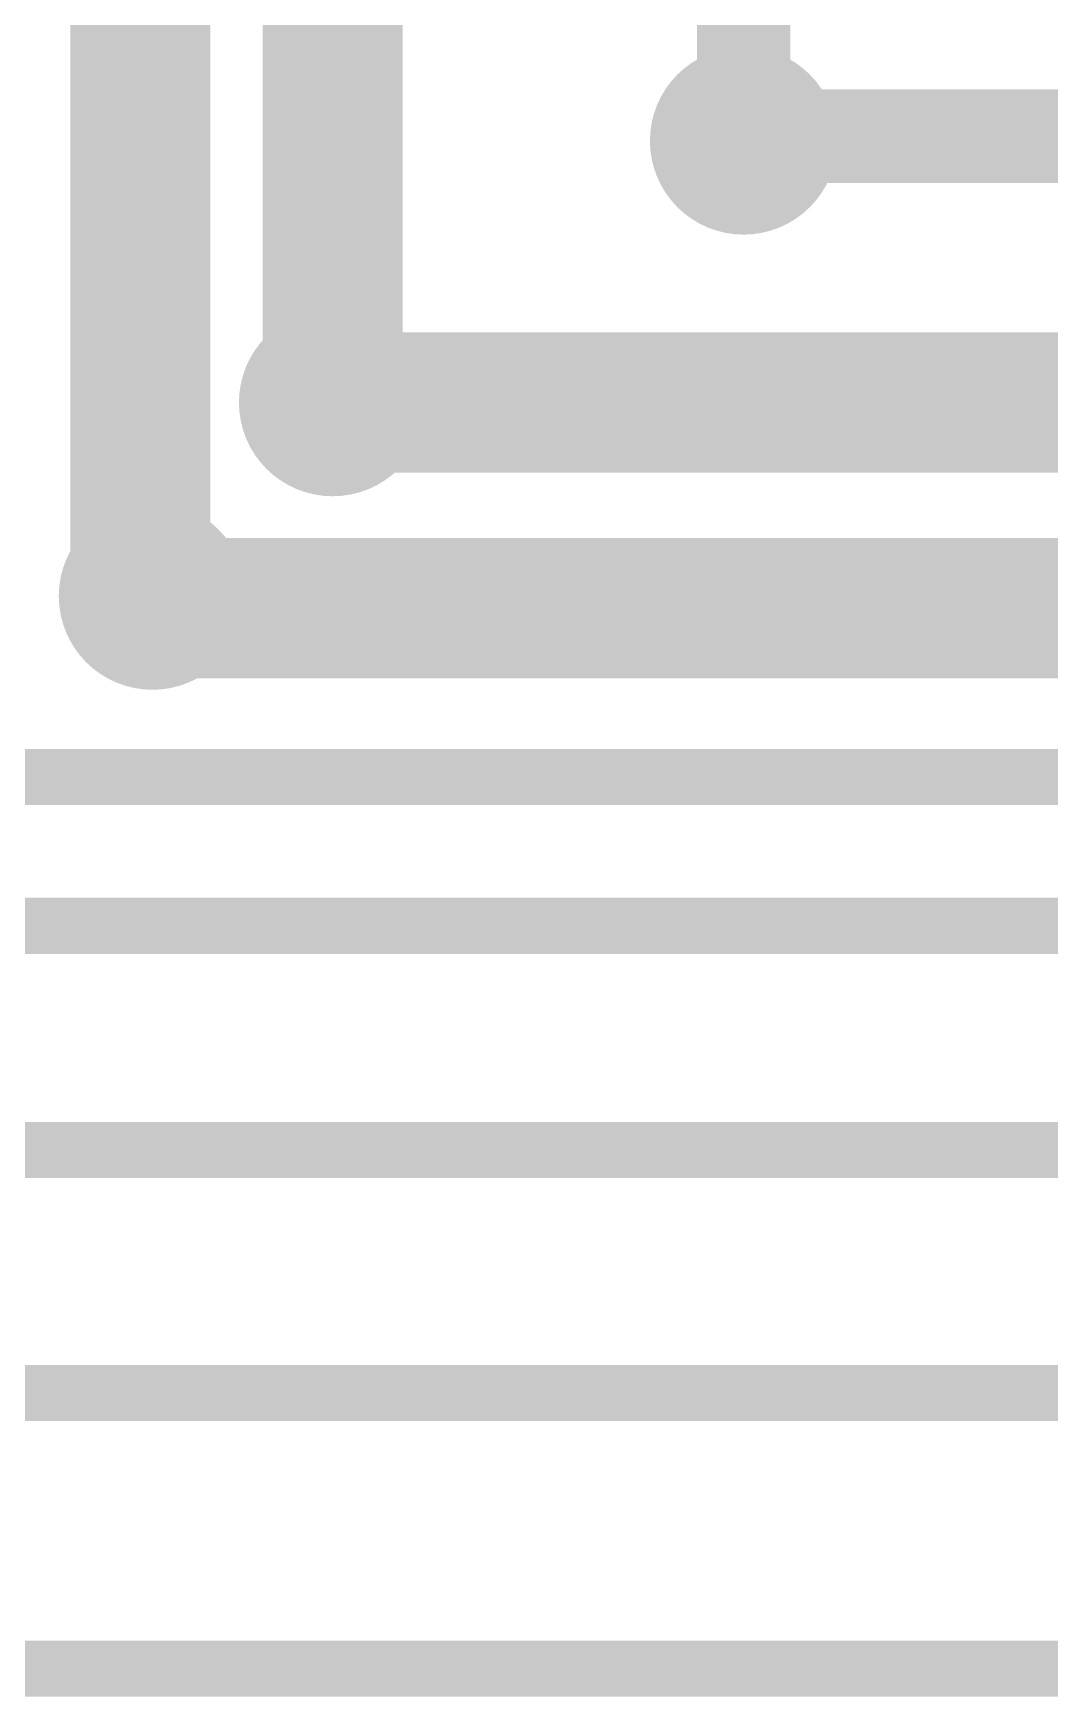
# Model space of a CAD drawing. Header units: millimetres. Extents: x 29 to 180, y 30 to 200.
# Drawn here: x 142.1 to 147.54, y 90.08 to 98.98 of the extents above; entities that cross this region are included whole.
import ezdxf

# ---------------------------------------------------------------- set-up
doc = ezdxf.new("R2010")
doc.units = ezdxf.units.MM
for name, color, linetype in [('BottomLayer', 5, 'Continuous'), ('BottomSolder', 6, 'Continuous'), ('MultiLayer', 9, 'Continuous'), ('TopLayer', 1, 'Continuous'), ('TopSolder', 216, 'Continuous'), ('ViaHoleLayer', 16, 'Continuous')]:
    doc.layers.add(name, color=color, linetype=linetype)

msp = doc.modelspace()

# ---------------------------------------------------------------- linework, layer by layer
at = {"layer": 'BottomLayer'}
for points, const_width in [([(143.7, 97), (143.7, 111.5)], 0.75), ([(142.671, 96.029), (142.671, 109.629)], 0.75), ([(145.9, 98.425), (145.9, 109.1)], 0.5), ([(142.671, 96.029), (142.7355, 95.9645)], 0.75)]:
    msp.add_lwpolyline(points, dxfattribs=dict(at, const_width=const_width))
for points, const_width in [([(145.7, 98.4, 1), (146.1, 98.4, 1)], 0.4), ([(145.775, 98.425, 1), (146.025, 98.425, 1)], 0.25), ([(143.5, 97, 1), (143.9, 97, 1)], 0.4), ([(143.5125, 97, 1), (143.8875, 97, 1)], 0.375), ([(142.4835, 96.029, 1), (142.8585, 96.029, 1)], 0.375), ([(142.4835, 96.029, 1), (142.8585, 96.029, 1)], 0.375), ([(142.5355, 95.9645, 1), (142.9355, 95.9645, 1)], 0.4), ([(142.548, 95.9645, 1), (142.923, 95.9645, 1)], 0.375)]:
    msp.add_lwpolyline(points, format="xyb", close=True, dxfattribs=dict(at, const_width=const_width))
at = {"layer": 'BottomSolder', "const_width": 0.5016}
for points in [[(145.6492, 98.4, 1), (146.1508, 98.4, 1)], [(143.4492, 97, 1), (143.9508, 97, 1)], [(142.4847, 95.9645, 1), (142.9863, 95.9645, 1)]]:
    msp.add_lwpolyline(points, format="xyb", close=True, dxfattribs=at)
at = {"layer": 'MultiLayer', "const_width": 0.4}
for points in [[(145.7, 98.4, 1), (146.1, 98.4, 1)], [(143.5, 97, 1), (143.9, 97, 1)], [(142.5355, 95.9645, 1), (142.9355, 95.9645, 1)]]:
    msp.add_lwpolyline(points, format="xyb", close=True, dxfattribs=at)
at = {"layer": 'TopLayer'}
for points, const_width in [([(145.7, 98.4, 1), (146.1, 98.4, 1)], 0.4), ([(145.775, 98.4, 1), (146.025, 98.4, 1)], 0.25), ([(145.8, 98.425, 1), (146.05, 98.425, 1)], 0.25), ([(145.8, 98.425, 1), (146.05, 98.425, 1)], 0.25), ([(143.5, 97, 1), (143.9, 97, 1)], 0.4), ([(143.5125, 97, 1), (143.8875, 97, 1)], 0.375), ([(142.5355, 95.9645, 1), (142.9355, 95.9645, 1)], 0.4), ([(142.6125, 95.9, 1), (142.9875, 95.9, 1)], 0.375), ([(142.6105, 95.9645, 1), (142.8605, 95.9645, 1)], 0.25), ([(142.675, 95.9, 1), (142.925, 95.9, 1)], 0.25)]:
    msp.add_lwpolyline(points, format="xyb", close=True, dxfattribs=dict(at, const_width=const_width))
for points, const_width in [([(145.9, 98.4), (145.925, 98.425)], 0.5), ([(145.925, 98.425), (148.4, 98.425)], 0.5), ([(143.7, 97), (156.8, 97)], 0.75), ([(142.8, 95.9), (158.4, 95.9)], 0.75), ([(142.7355, 95.9645), (142.8, 95.9)], 0.5), ([(140.904, 94.996), (155.029, 94.996)], 0.3), ([(140.6, 94.2), (153.6, 94.2)], 0.3), ([(140.75, 93), (152.184, 93)], 0.3), ([(141.15, 91.7), (152.2, 91.7)], 0.3), ([(141.675, 90.225), (152.15, 90.225)], 0.3)]:
    msp.add_lwpolyline(points, dxfattribs=dict(at, const_width=const_width))
at = {"layer": 'TopSolder', "const_width": 0.5016}
for points in [[(145.6492, 98.4, 1), (146.1508, 98.4, 1)], [(143.4492, 97, 1), (143.9508, 97, 1)], [(142.4847, 95.9645, 1), (142.9863, 95.9645, 1)]]:
    msp.add_lwpolyline(points, format="xyb", close=True, dxfattribs=at)
at = {"layer": 'ViaHoleLayer', "const_width": 0.25}
for points in [[(145.775, 98.4, 1), (146.025, 98.4, 1)], [(143.575, 97, 1), (143.825, 97, 1)], [(142.6105, 95.9645, 1), (142.8605, 95.9645, 1)]]:
    msp.add_lwpolyline(points, format="xyb", close=True, dxfattribs=at)

doc.saveas('drawing.dxf')
